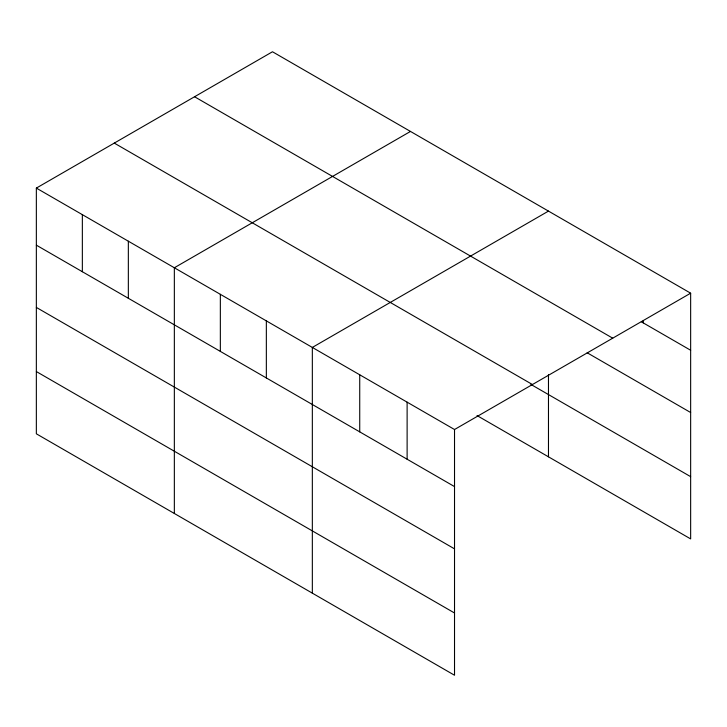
<?xml version="1.0" encoding="UTF-8"?>
<svg xmlns="http://www.w3.org/2000/svg" width="727" height="727" viewBox="0 0 727 727"><rect width="100%" height="100%" fill="white"/><g stroke="black" fill="none" stroke-linecap="round" stroke-linejoin="round"><path stroke-width="1.09" d="M36.35 188.093L454.52 429.521L454.52 675.238L36.35 433.81L36.35 188.093L272.48 51.762L690.65 293.19L690.65 538.907L477.03 415.571M410.482 131.433L174.344 267.763L174.344 513.48M548.476 211.103L312.337 347.433L312.337 593.15M454.52 429.521L690.65 293.19M641.323 321.779L690.65 350.26M194.563 96.755L612.725 338.182M587.162 352.768L690.65 412.518M114.275 143.101L532.437 384.528M530.855 384.401L690.65 476.658M36.35 245.163L454.52 486.59M36.35 307.421L454.52 548.849M36.35 371.561L454.52 612.988M643.259 320.662L643.259 322.897M548.476 374.669L548.476 456.82M407.12 402.158L407.12 459.228M359.729 374.796L359.729 431.865M266.346 320.88L266.346 377.949M220.345 294.317L220.345 351.395M128.343 241.21L128.343 298.279M82.351 214.647L82.351 271.725"/></g></svg>
